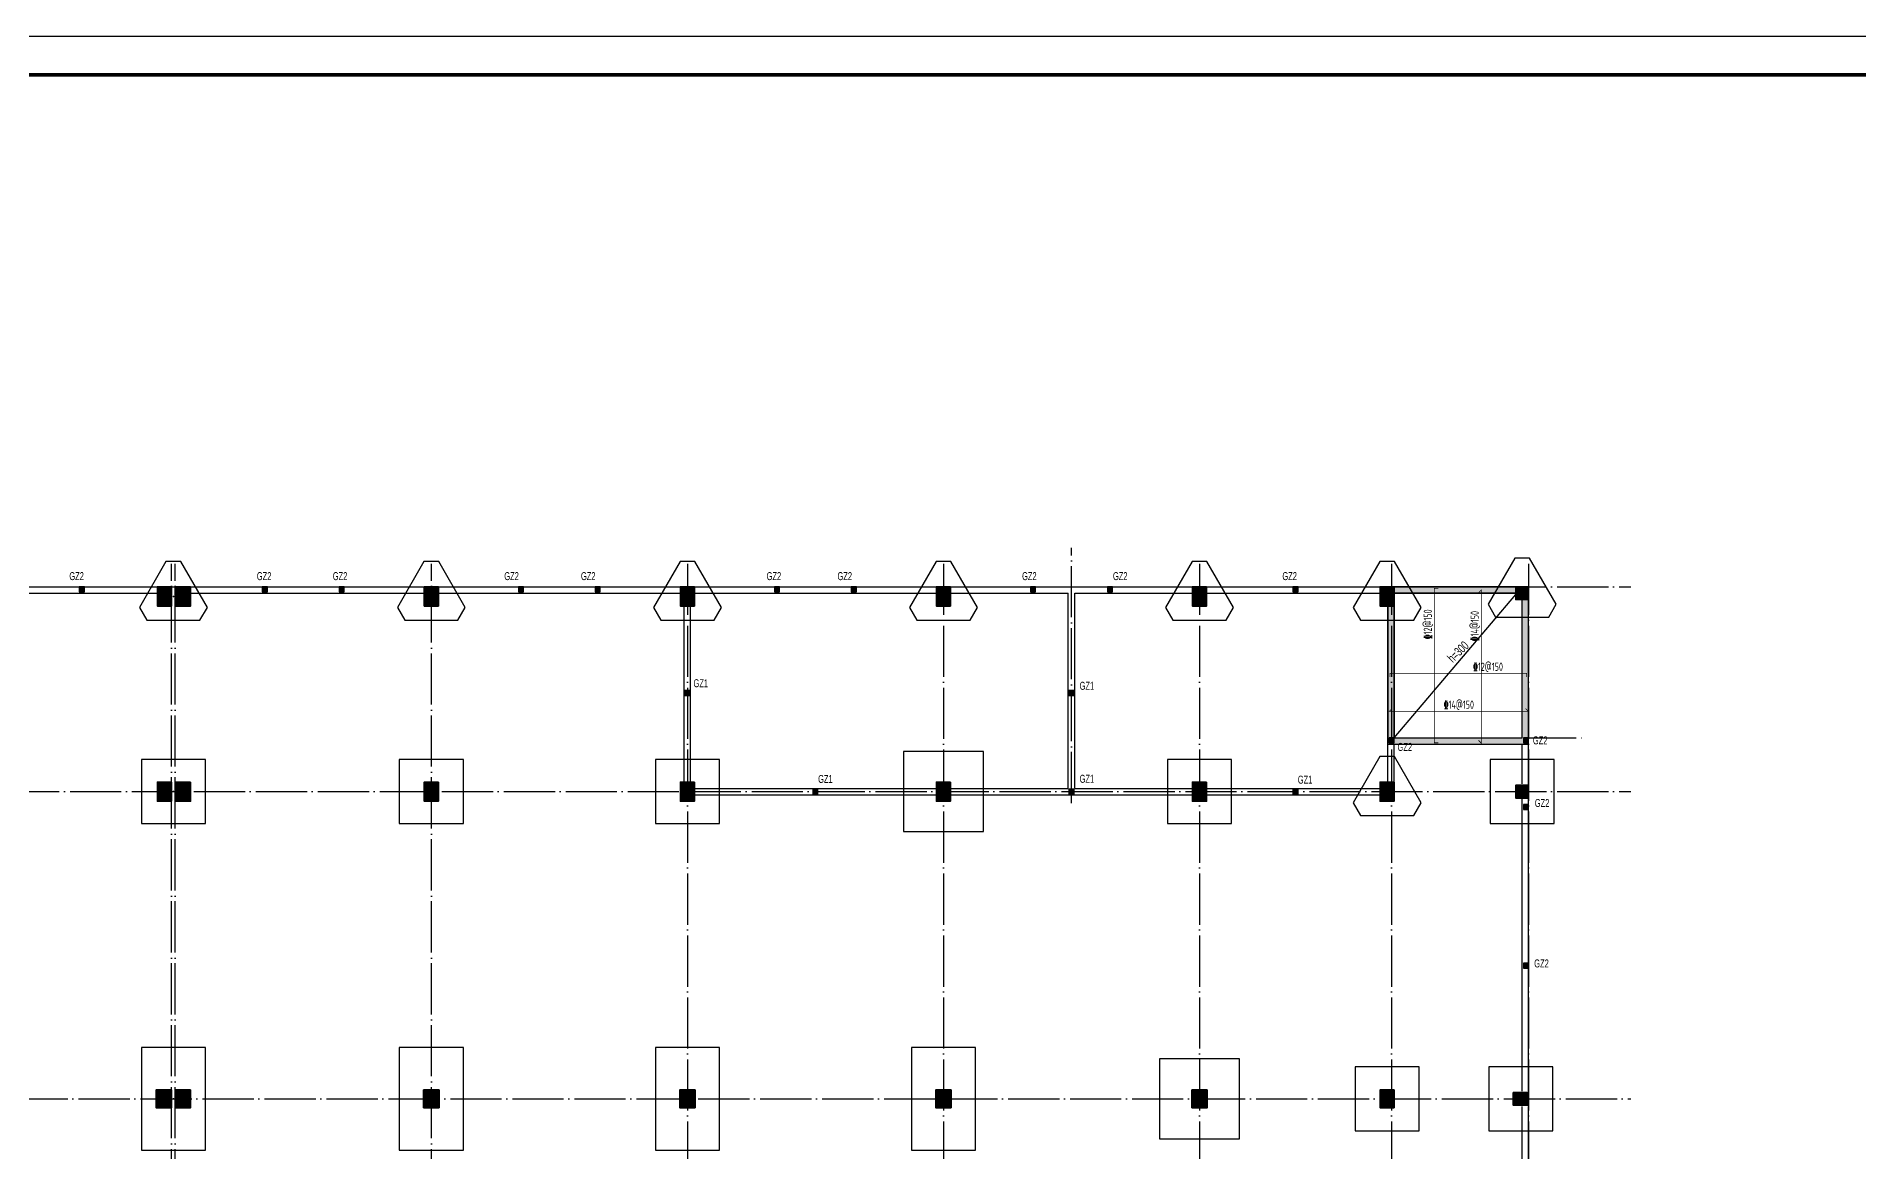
# Model space of a CAD drawing. Extents: x -695511 to 885008, y -751583 to -95266.
# Drawn here: x -364057 to -292898, y -383545 to -339986 of the extents above; entities that cross this region are included whole.
import ezdxf
from ezdxf.enums import TextEntityAlignment as Align

# ---------------------------------------------------------------- set-up
doc = ezdxf.new("R2010")
doc.units = 0
doc.header["$LTSCALE"] = 1000
doc.header["$MEASUREMENT"] = 0
doc.linetypes.add('DOTE', pattern=[2.42, 2, -0.2, 0.02, -0.2])
doc.linetypes.add('线型3', pattern=[750, 500, -250])
for name, color, linetype in [('3T_GLASS', 5, 'Continuous'), ('3T_WOOD', 21, 'Continuous'), ('BASE', 2, 'Continuous'), ('DOTE', 1, 'Continuous'), ('FSK_FREIN', 2, 'Continuous'), ('FSK_FTEXT', 4, 'Continuous'), ('FSK_ZREIN', 1, 'Continuous'), ('FSK_ZTEXT', 3, 'Continuous'), ('GZ', 211, 'Continuous'), ('PUB_TITLE', 4, 'Continuous'), ('SEDOTE', 40, 'DOTE'), ('TEXT', 7, 'Continuous'), ('填充', 8, 'Continuous')]:
    doc.layers.add(name, color=color, linetype=linetype)
for name, color, linetype, lineweight in [('BEAM', 4, 'Continuous', 25), ('BEAM-DASH', 4, '线型3', 25), ('砼柱', 2, 'Continuous', 35)]:
    doc.layers.add(name, color=color, linetype=linetype, lineweight=lineweight)
doc.styles.add('BW_Rein', font='Tssdeng.shx', dxfattribs={"width": 0.7, "bigfont": 'hztxt.shx'})
doc.styles.add('GS_Rein', font='GS_TXT.shx', dxfattribs={"width": 0.7, "bigfont": 'GS_HZTXT.shx'})
doc.styles.add('样式 1', font='GS_TXT.shx', dxfattribs={"width": 0.7, "height": 375, "bigfont": 'yjkchn.shx'})

# ---------------------------------------------------------------- blocks, each defined once
blk = doc.blocks.new('zw')
at = {"layer": 'DOTE', "linetype": 'DOTE'}
for p, q in [((-130373, -1049032), (-130373, -1007232)), ((-130223, -1049032), (-130223, -1007232)), ((-120223, -1049032), (-120223, -1007232)), ((-110223, -1007232), (-110223, -1049032)), ((-100223, -1007232), (-100223, -1049032)), ((-90223, -1007232), (-90223, -1049032)), ((-82723, -1007232), (-82723, -1049032)), ((-77373, -1007232), (-77373, -1049032)), ((-187573, -1008132), (-73373, -1008132)), ((-187573, -1016132), (-73373, -1016132)), ((-172717, -1028132), (-73373, -1028132))]:
    blk.add_line(p, q, dxfattribs=at)
blk = doc.blocks.new('1fmb')
at = {"layer": '3T_WOOD'}
h = blk.add_hatch(dxfattribs=at)
h.set_pattern_fill('钢筋混凝土', color=256, scale=100)
h.set_pattern_definition([(45, (0, 0), (-176.776695, 176.776695), []), (50, (0, 0), (717.2602, -62.75213), [75, -825]), (355, (0, 0), (-138.75133, 752.19213), [60, -660]), (100.4514, (59.8, -5.2), (578.5094, 689.43954), [63.7402, -701.1421]), (46.1842, (0, 200), (1067.24105, -165.519), [112.5, -1237.5]), (96.6356, (88.9, 186.2), (934.6627, 974.1179), [95.6103, -1051.713]), (351.1842, (0, 200), (934.662, 974.1186), [90, -990]), (21, (100, 150), (596.90705, -402.6189), [75, -825]), (326, (100, 150), (243.3153, 725.15005), [60, -660]), (71.4514, (149.74, 116.45), (840.2226, 322.5305), [63.7402, -701.1421]), (37.5, (0, 0), (12.159855, 332.89385), [0, -652, 0, -670, 0, -662.5]), (7.5, (0, 0), (263.06954, 394.41171), [0, -382, 0, -637, 0, -252.5]), (327.5, (-223, 0), (533.82244, -22.55487), [0, -250, 0, -780, 0, -1035]), (317.5, (-323, 0), (583.18617, 100.10498), [0, -325, 0, -518, 0, -735])])
h.paths.add_polyline_path([(-166623, -771847), (-166623, -767894), (-170523, -767894), (-170523, -771847)])
h.paths.add_polyline_path([(-172773, -797244), (-175623, -797244), (-175623, -800094), (-172773, -800094)])
h.paths.add_polyline_path([(-77373, -767894), (-82873, -767894), (-82873, -774044), (-77373, -774044)])
h.paths.add_polyline_path([(-170273, -771597), (-170273, -768144), (-166873, -768144), (-166873, -771597)], flags=16)
h.paths.add_polyline_path([(-173023, -797494), (-173023, -799794), (-175373, -799794), (-175373, -797494)], flags=16)
h.paths.add_polyline_path([(-77623, -768144), (-77623, -773794), (-82623, -773794), (-82623, -768144)], flags=16)
for points in [[(-77373, -767894), (-82873, -767894), (-82873, -774044), (-77373, -774044)], [(-77623, -768144), (-82623, -768144), (-82623, -773794), (-77623, -773794)]]:
    blk.add_lwpolyline(points, close=True, dxfattribs=at)
at = {"layer": 'BEAM'}
for p, q in [((-140123, -767894), (-130873, -767894)), ((-140123, -768144), (-130873, -768144)), ((-129723, -767894), (-120473, -767894)), ((-129723, -768144), (-120473, -768144)), ((-119973, -767894), (-110473, -767894)), ((-119973, -768144), (-110473, -768144)), ((-109973, -767894), (-100473, -767894)), ((-109973, -768144), (-100473, -768144)), ((-99973, -767894), (-95223, -767894)), ((-99973, -768144), (-95348, -768144)), ((-95348, -775769), (-95348, -768144)), ((-95223, -767894), (-90473, -767894)), ((-95098, -768144), (-90473, -768144)), ((-95098, -775769), (-95098, -768144)), ((-89973, -767894), (-83123, -767894)), ((-89973, -768144), (-83123, -768144)), ((-82723, -767894), (-77873, -767894)), ((-77373, -773944), (-77373, -768494)), ((-110348, -775544), (-110348, -768594)), ((-110098, -775544), (-110098, -768594)), ((-82873, -773944), (-82873, -768594)), ((-82873, -775544), (-82873, -773944)), ((-82623, -775544), (-82623, -774044)), ((-82623, -774044), (-77623, -774044)), ((-77623, -775594), (-77623, -774044)), ((-77373, -775894), (-77373, -773944)), ((-109973, -775769), (-100473, -775769)), ((-109973, -776019), (-100473, -776019)), ((-99973, -775769), (-95348, -775769)), ((-99973, -776019), (-95223, -776019)), ((-95223, -776019), (-90473, -776019)), ((-95098, -775769), (-90473, -775769)), ((-89973, -775769), (-83073, -775769)), ((-89973, -776019), (-83073, -776019)), ((-77623, -787594), (-77623, -776194)), ((-77373, -787594), (-77373, -776194)), ((-77623, -799694), (-77623, -788194)), ((-77373, -799694), (-77373, -788194))]:
    blk.add_line(p, q, dxfattribs=at)
at = {"layer": 'BEAM-DASH'}
for p, q in [((-82623, -773794), (-82623, -768169)), ((-82598, -768144), (-77873, -768144)), ((-77623, -773794), (-77623, -768494)), ((-82623, -773794), (-77623, -773794))]:
    blk.add_line(p, q, dxfattribs=at)
blk = doc.blocks.new('1fcol')
at = {"layer": '填充'}
h = blk.add_hatch(color=256, dxfattribs=at)
h.dxf.hatch_style = 1
h.paths.add_polyline_path([(-159543, -863263), (-160093, -863263), (-160093, -864013), (-159543, -864013)])
h = blk.add_hatch(color=256, dxfattribs=at)
h.dxf.hatch_style = 1
h.paths.add_polyline_path([(-158793, -863263), (-159393, -863263), (-159393, -864013), (-158793, -864013)])
h = blk.add_hatch(color=256, dxfattribs=at)
h.dxf.hatch_style = 1
h.paths.add_polyline_path([(-149118, -863263), (-149668, -863263), (-149668, -864013), (-149118, -864013)])
h = blk.add_hatch(color=256, dxfattribs=at)
h.dxf.hatch_style = 1
h.paths.add_polyline_path([(-139118, -863263), (-139668, -863263), (-139668, -864013), (-139118, -864013)])
h = blk.add_hatch(color=256, dxfattribs=at)
h.dxf.hatch_style = 1
h.paths.add_polyline_path([(-129118, -863263), (-129668, -863263), (-129668, -864013), (-129118, -864013)])
h = blk.add_hatch(color=256, dxfattribs=at)
h.dxf.hatch_style = 1
h.paths.add_polyline_path([(-119118, -863263), (-119668, -863263), (-119668, -864013), (-119118, -864013)])
h = blk.add_hatch(color=256, dxfattribs=at)
h.dxf.hatch_style = 1
h.paths.add_polyline_path([(-111793, -863263), (-112343, -863263), (-112343, -864013), (-111793, -864013)])
h = blk.add_hatch(color=256, dxfattribs=at)
h.dxf.hatch_style = 1
h.paths.add_polyline_path([(-106543, -863263), (-107043, -863263), (-107043, -863763), (-106543, -863763)])
h = blk.add_hatch(color=256, dxfattribs=at)
h.dxf.hatch_style = 1
h.paths.add_polyline_path([(-159543, -870888), (-160093, -870888), (-160093, -871638), (-159543, -871638)])
h = blk.add_hatch(color=256, dxfattribs=at)
h.dxf.hatch_style = 1
h.paths.add_polyline_path([(-158793, -870888), (-159393, -870888), (-159393, -871638), (-158793, -871638)])
h = blk.add_hatch(color=256, dxfattribs=at)
h.dxf.hatch_style = 1
h.paths.add_polyline_path([(-149118, -870888), (-149668, -870888), (-149668, -871638), (-149118, -871638)])
h = blk.add_hatch(color=256, dxfattribs=at)
h.dxf.hatch_style = 1
h.paths.add_polyline_path([(-139118, -870888), (-139668, -870888), (-139668, -871638), (-139118, -871638)])
h = blk.add_hatch(color=256, dxfattribs=at)
h.dxf.hatch_style = 1
h.paths.add_polyline_path([(-129118, -870888), (-129668, -870888), (-129668, -871638), (-129118, -871638)])
h = blk.add_hatch(color=256, dxfattribs=at)
h.dxf.hatch_style = 1
h.paths.add_polyline_path([(-119118, -870888), (-119668, -870888), (-119668, -871638), (-119118, -871638)])
h = blk.add_hatch(color=256, dxfattribs=at)
h.dxf.hatch_style = 1
h.paths.add_polyline_path([(-111793, -870888), (-112343, -870888), (-112343, -871638), (-111793, -871638)])
h = blk.add_hatch(color=256, dxfattribs=at)
h.dxf.hatch_style = 1
h.paths.add_polyline_path([(-106543, -871013), (-107043, -871013), (-107043, -871513), (-106543, -871513)])
h = blk.add_hatch(color=256, dxfattribs=at)
h.dxf.hatch_style = 1
h.paths.add_polyline_path([(-159543, -882913), (-160143, -882913), (-160143, -883613), (-159543, -883613)])
h = blk.add_hatch(color=256, dxfattribs=at)
h.dxf.hatch_style = 1
h.paths.add_polyline_path([(-158793, -882913), (-159393, -882913), (-159393, -883613), (-158793, -883613)])
h = blk.add_hatch(color=256, dxfattribs=at)
h.dxf.hatch_style = 1
h.paths.add_polyline_path([(-149093, -882913), (-149693, -882913), (-149693, -883613), (-149093, -883613)])
h = blk.add_hatch(color=256, dxfattribs=at)
h.dxf.hatch_style = 1
h.paths.add_polyline_path([(-139093, -882913), (-139693, -882913), (-139693, -883613), (-139093, -883613)])
h = blk.add_hatch(color=256, dxfattribs=at)
h.dxf.hatch_style = 1
h.paths.add_polyline_path([(-129093, -882913), (-129693, -882913), (-129693, -883613), (-129093, -883613)])
h = blk.add_hatch(color=256, dxfattribs=at)
h.dxf.hatch_style = 1
h.paths.add_polyline_path([(-119093, -882913), (-119693, -882913), (-119693, -883613), (-119093, -883613)])
h = blk.add_hatch(color=256, dxfattribs=at)
h.dxf.hatch_style = 1
h.paths.add_polyline_path([(-111793, -882913), (-112343, -882913), (-112343, -883613), (-111793, -883613)])
h = blk.add_hatch(color=256, dxfattribs=at)
h.dxf.hatch_style = 1
h.paths.add_polyline_path([(-107143, -883013), (-107143, -883513), (-106543, -883513), (-106543, -883013)])
at = {"layer": '砼柱', "lineweight": 35}
for points in [[(-159543, -863263), (-160093, -863263), (-160093, -864013), (-159543, -864013)], [(-158793, -863263), (-159393, -863263), (-159393, -864013), (-158793, -864013)], [(-149118, -863263), (-149668, -863263), (-149668, -864013), (-149118, -864013)], [(-139118, -863263), (-139668, -863263), (-139668, -864013), (-139118, -864013)], [(-129118, -863263), (-129668, -863263), (-129668, -864013), (-129118, -864013)], [(-119118, -863263), (-119668, -863263), (-119668, -864013), (-119118, -864013)], [(-111793, -863263), (-112343, -863263), (-112343, -864013), (-111793, -864013)], [(-106543, -863263), (-107043, -863263), (-107043, -863763), (-106543, -863763)], [(-159543, -870888), (-160093, -870888), (-160093, -871638), (-159543, -871638)], [(-158793, -870888), (-159393, -870888), (-159393, -871638), (-158793, -871638)], [(-149118, -870888), (-149668, -870888), (-149668, -871638), (-149118, -871638)], [(-139118, -870888), (-139668, -870888), (-139668, -871638), (-139118, -871638)], [(-129118, -870888), (-129668, -870888), (-129668, -871638), (-129118, -871638)], [(-119118, -870888), (-119668, -870888), (-119668, -871638), (-119118, -871638)], [(-111793, -870888), (-112343, -870888), (-112343, -871638), (-111793, -871638)], [(-106543, -871013), (-107043, -871013), (-107043, -871513), (-106543, -871513)], [(-159543, -882913), (-160143, -882913), (-160143, -883613), (-159543, -883613)], [(-158793, -882913), (-159393, -882913), (-159393, -883613), (-158793, -883613)], [(-149093, -882913), (-149693, -882913), (-149693, -883613), (-149093, -883613)], [(-139093, -882913), (-139693, -882913), (-139693, -883613), (-139093, -883613)], [(-129093, -882913), (-129693, -882913), (-129693, -883613), (-129093, -883613)], [(-119093, -882913), (-119693, -882913), (-119693, -883613), (-119093, -883613)], [(-111793, -882913), (-112343, -882913), (-112343, -883613), (-111793, -883613)], [(-107143, -883013), (-107143, -883513), (-106543, -883513), (-106543, -883013)]]:
    blk.add_lwpolyline(points, close=True, dxfattribs=at)
blk = doc.blocks.new('1fgzz')
at = {"layer": 'GZ'}
h = blk.add_hatch(color=256, dxfattribs=at)
h.dxf.hatch_style = 1
h.paths.add_polyline_path([(-132682, -629901), (-132682, -629701), (-132882, -629701), (-132882, -629901)])
h = blk.add_hatch(color=256, dxfattribs=at)
h.dxf.hatch_style = 1
h.paths.add_polyline_path([(-125532, -629901), (-125532, -629701), (-125732, -629701), (-125732, -629901)])
h = blk.add_hatch(color=256, dxfattribs=at)
h.dxf.hatch_style = 1
h.paths.add_polyline_path([(-122532, -629901), (-122532, -629701), (-122732, -629701), (-122732, -629901)])
h = blk.add_hatch(color=256, dxfattribs=at)
h.dxf.hatch_style = 1
h.paths.add_polyline_path([(-115532, -629901), (-115532, -629701), (-115732, -629701), (-115732, -629901)])
h = blk.add_hatch(color=256, dxfattribs=at)
h.dxf.hatch_style = 1
h.paths.add_polyline_path([(-112532, -629901), (-112532, -629701), (-112732, -629701), (-112732, -629901)])
h = blk.add_hatch(color=256, dxfattribs=at)
h.dxf.hatch_style = 1
h.paths.add_polyline_path([(-105532, -629901), (-105532, -629701), (-105732, -629701), (-105732, -629901)])
h = blk.add_hatch(color=256, dxfattribs=at)
h.dxf.hatch_style = 1
h.paths.add_polyline_path([(-102532, -629901), (-102532, -629701), (-102732, -629701), (-102732, -629901)])
h = blk.add_hatch(color=256, dxfattribs=at)
h.dxf.hatch_style = 1
h.paths.add_polyline_path([(-95532, -629901), (-95532, -629701), (-95732, -629701), (-95732, -629901)])
h = blk.add_hatch(color=256, dxfattribs=at)
h.dxf.hatch_style = 1
h.paths.add_polyline_path([(-92532, -629901), (-92532, -629701), (-92732, -629701), (-92732, -629901)])
h = blk.add_hatch(color=256, dxfattribs=at)
h.dxf.hatch_style = 1
h.paths.add_polyline_path([(-85282, -629901), (-85282, -629701), (-85482, -629701), (-85482, -629901)])
h = blk.add_hatch(color=256, dxfattribs=at)
h.dxf.hatch_style = 1
h.paths.add_polyline_path([(-109032, -633951), (-109032, -633751), (-109232, -633751), (-109232, -633951)])
h = blk.add_hatch(color=256, dxfattribs=at)
h.dxf.hatch_style = 1
h.paths.add_polyline_path([(-94032, -633951), (-94032, -633751), (-94232, -633751), (-94232, -633951)])
h = blk.add_hatch(color=256, dxfattribs=at)
h.dxf.hatch_style = 1
h.paths.add_polyline_path([(-81532, -635801), (-81532, -635601), (-81732, -635601), (-81732, -635801)])
h = blk.add_hatch(color=256, dxfattribs=at)
h.dxf.hatch_style = 1
h.paths.add_polyline_path([(-76282, -635801), (-76282, -635601), (-76482, -635601), (-76482, -635801)])
h = blk.add_hatch(color=256, dxfattribs=at)
h.dxf.hatch_style = 1
h.paths.add_polyline_path([(-104032, -637801), (-104032, -637601), (-104232, -637601), (-104232, -637801)])
h = blk.add_hatch(color=256, dxfattribs=at)
h.dxf.hatch_style = 1
h.paths.add_polyline_path([(-94032, -637801), (-94032, -637601), (-94232, -637601), (-94232, -637801)])
h = blk.add_hatch(color=256, dxfattribs=at)
h.dxf.hatch_style = 1
h.paths.add_polyline_path([(-85282, -637801), (-85282, -637601), (-85482, -637601), (-85482, -637801)])
h = blk.add_hatch(color=256, dxfattribs=at)
h.dxf.hatch_style = 1
h.paths.add_polyline_path([(-76282, -638401), (-76282, -638201), (-76482, -638201), (-76482, -638401)])
h = blk.add_hatch(color=256, dxfattribs=at)
h.dxf.hatch_style = 1
h.paths.add_polyline_path([(-76282, -644601), (-76282, -644401), (-76482, -644401), (-76482, -644601)])
for points in [[(-132682, -629901), (-132682, -629701), (-132882, -629701), (-132882, -629901), (-132682, -629901)], [(-125532, -629901), (-125532, -629701), (-125732, -629701), (-125732, -629901), (-125532, -629901)], [(-122532, -629901), (-122532, -629701), (-122732, -629701), (-122732, -629901), (-122532, -629901)], [(-115532, -629901), (-115532, -629701), (-115732, -629701), (-115732, -629901), (-115532, -629901)], [(-112532, -629901), (-112532, -629701), (-112732, -629701), (-112732, -629901), (-112532, -629901)], [(-105532, -629901), (-105532, -629701), (-105732, -629701), (-105732, -629901), (-105532, -629901)], [(-102532, -629901), (-102532, -629701), (-102732, -629701), (-102732, -629901), (-102532, -629901)], [(-95532, -629901), (-95532, -629701), (-95732, -629701), (-95732, -629901), (-95532, -629901)], [(-92532, -629901), (-92532, -629701), (-92732, -629701), (-92732, -629901), (-92532, -629901)], [(-85282, -629901), (-85282, -629701), (-85482, -629701), (-85482, -629901), (-85282, -629901)], [(-109032, -633951), (-109032, -633751), (-109232, -633751), (-109232, -633951), (-109032, -633951)], [(-94032, -633951), (-94032, -633751), (-94232, -633751), (-94232, -633951), (-94032, -633951)], [(-81532, -635801), (-81532, -635601), (-81732, -635601), (-81732, -635801), (-81532, -635801)], [(-76282, -635801), (-76282, -635601), (-76482, -635601), (-76482, -635801), (-76282, -635801)], [(-104032, -637801), (-104032, -637601), (-104232, -637601), (-104232, -637801), (-104032, -637801)], [(-94032, -637801), (-94032, -637601), (-94232, -637601), (-94232, -637801), (-94032, -637801)], [(-85282, -637801), (-85282, -637601), (-85482, -637601), (-85482, -637801), (-85282, -637801)], [(-76282, -638401), (-76282, -638201), (-76482, -638201), (-76482, -638401), (-76282, -638401)], [(-76282, -644601), (-76282, -644401), (-76482, -644401), (-76482, -644601), (-76282, -644601)]]:
    blk.add_lwpolyline(points, dxfattribs=at)
blk = doc.blocks.new('ct1')
at = {"layer": 'BASE', "color": 9}
for points in [[(-483714, -664832), (-484752, -666631), (-484464, -667131), (-482386, -667131), (-482098, -666631), (-483136, -664832)], [(-473639, -664832), (-474677, -666631), (-474389, -667131), (-472311, -667131), (-472023, -666631), (-473061, -664832)], [(-463639, -664832), (-464677, -666631), (-464389, -667131), (-462311, -667131), (-462023, -666631), (-463061, -664832)], [(-453639, -664832), (-454677, -666631), (-454389, -667131), (-452311, -667131), (-452023, -666631), (-453061, -664832)], [(-443639, -664832), (-444677, -666631), (-444389, -667131), (-442311, -667131), (-442023, -666631), (-443061, -664832)], [(-436314, -664832), (-437352, -666631), (-437064, -667131), (-434986, -667131), (-434698, -666631), (-435736, -664832)], [(-431039, -664707), (-432077, -666506), (-431789, -667006), (-429711, -667006), (-429423, -666506), (-430461, -664707)], [(-454911, -675384), (-451789, -675384), (-451789, -672262), (-454911, -672262)], [(-482175, -675073), (-482175, -672573), (-484675, -672573), (-484675, -675073)], [(-472100, -675073), (-472100, -672573), (-474600, -672573), (-474600, -675073)], [(-462100, -675073), (-462100, -672573), (-464600, -672573), (-464600, -675073)], [(-442100, -675073), (-442100, -672573), (-444600, -672573), (-444600, -675073)], [(-436314, -672457), (-437352, -674256), (-437064, -674756), (-434986, -674756), (-434698, -674256), (-435736, -672457)], [(-429500, -675073), (-429500, -672573), (-432000, -672573), (-432000, -675073)], [(-484675, -687823), (-482175, -687823), (-482175, -683823), (-484675, -683823)], [(-474600, -687823), (-472100, -687823), (-472100, -683823), (-474600, -683823)], [(-464600, -687823), (-462100, -687823), (-462100, -683823), (-464600, -683823)], [(-454600, -687823), (-452100, -687823), (-452100, -683823), (-454600, -683823)], [(-444911, -687384), (-441789, -687384), (-441789, -684262), (-444911, -684262)], [(-434775, -687073), (-434775, -684573), (-437275, -684573), (-437275, -687073)], [(-429550, -687073), (-429550, -684573), (-432050, -684573), (-432050, -687073)]]:
    blk.add_lwpolyline(points, close=True, dxfattribs=at)
for p in [(-483425, -666198), (-473350, -666198), (-463350, -666198), (-453350, -666198), (-443350, -666198), (-436025, -666198), (-430750, -666073), (-483425, -673823), (-473350, -673823), (-463350, -673823), (-453350, -673823), (-443350, -673823), (-436025, -673823), (-430750, -673823), (-483425, -685823), (-483425, -685823), (-473350, -685823), (-473350, -685823), (-463350, -685823), (-463350, -685823), (-453350, -685823), (-453350, -685823), (-443350, -685823), (-436025, -685823), (-430800, -685823)]:
    blk.add_point(p, dxfattribs=at)

msp = doc.modelspace()

# ---------------------------------------------------------------- linework, layer by layer
at = {"layer": 'FSK_FREIN', "const_width": 30}
for points in [[(-309314.2, -367577.7), (-309464.2, -367577.7), (-309464.2, -361544.8), (-309314.2, -361544.8)], [(-311198.6, -365013.4), (-311198.6, -364863.4), (-305862.6, -364863.4), (-305862.6, -365013.4)]]:
    msp.add_lwpolyline(points, dxfattribs=at)
at = {"layer": 'FSK_ZREIN', "const_width": 30}
for points in [[(-307737.6, -367485.1), (-307631.6, -367591.2), (-307631.6, -361609.8), (-307737.6, -361715.9)], [(-311113, -366238.6), (-311219.1, -366344.6), (-305796.1, -366344.6), (-305902.2, -366238.6)]]:
    msp.add_lwpolyline(points, dxfattribs=at)
at = {"layer": 'PUB_TITLE'}
msp.add_lwpolyline([(-433242.5, -429086), (-275592.5, -429086), (-275592.5, -339986), (-433242.5, -339986)], close=True, dxfattribs=at)
at = {"layer": 'PUB_TITLE', "const_width": 150}
msp.add_lwpolyline([(-429492.5, -427586), (-277092.5, -427586), (-277092.5, -341486), (-429492.5, -341486)], close=True, dxfattribs=at)
at = {"layer": 'SEDOTE', "linetype": 'DOTE'}
for points in [[(-323634.8, -369936.4), (-323634.8, -359962.5)], [(-310763.1, -367384.8), (-303559.7, -367384.8)]]:
    msp.add_lwpolyline(points, dxfattribs=at)
at = {"layer": 'TEXT'}
msp.add_line((-311034.8, -367384.8), (-306284.8, -361784.8), dxfattribs=at)

# ---------------------------------------------------------------- block references
for name, p in [('zw', (-228411.9, 646646.7)), ('1fcol', (-199242.1, 501778))]:
    msp.add_blockref(name, p)
at = {"layer": '3T_GLASS'}
msp.add_blockref('1fmb', (-228411.9, 406408.7), dxfattribs=at)
at = {"layer": 'GZ'}
for name, p in [('ct1', (124715.3, 304338.2)), ('1fgzz', (-229503.2, 268215.8))]:
    msp.add_blockref(name, p, dxfattribs=at)

# ---------------------------------------------------------------- texts
at = {"layer": 'FSK_FTEXT', "style": 'BW_Rein', "width": 0.7}
msp.add_text('%%13212@150', height=320, rotation=90, dxfattribs=at).set_placement((-309560.2, -362952), align=Align.CENTER)
msp.add_text('%%13212@150', height=320, dxfattribs=at).set_placement((-307369.6, -364767.4), align=Align.CENTER)
at = {"layer": 'FSK_ZTEXT', "style": 'BW_Rein', "width": 0.7}
msp.add_text('%%13214@150', height=320, rotation=90, dxfattribs=at).set_placement((-307727.6, -363612.8))
at = {"layer": 'FSK_ZTEXT', "color": 30, "style": 'BW_Rein', "width": 0.7}
msp.add_text('%%13214@150', height=320, dxfattribs=at).set_placement((-309101.5, -366248.6))
at = {"layer": 'GZ', "style": '样式 1', "width": 0.7}
for s, p in [('GZ2', (-362772.1, -361317.1)), ('GZ2', (-355449.6, -361317.1)), ('GZ2', (-352484.1, -361317.1)), ('GZ2', (-345786.1, -361317.1)), ('GZ2', (-342792.1, -361317.1)), ('GZ2', (-335541.1, -361317.1)), ('GZ2', (-332774.1, -361317.1)), ('GZ2', (-325565.1, -361317.1)), ('GZ2', (-322016.1, -361317.1)), ('GZ2', (-315399.6, -361317.1)), ('GZ1', (-338396.1, -365500.6)), ('GZ1', (-323319.6, -365600.6)), ('GZ2', (-310901.7, -367988.6)), ('GZ2', (-305615.7, -367733.1)), ('GZ1', (-333530.1, -369240.1)), ('GZ1', (-323318.6, -369232.6)), ('GZ1', (-314797.1, -369268.1)), ('GZ2', (-305541.2, -370179.6)), ('GZ2', (-305564.2, -376446.1))]:
    msp.add_text(s, height=312.5, dxfattribs=at).set_placement(p, align=Align.BOTTOM_LEFT)
at = {"layer": 'TEXT', "style": 'GS_Rein', "width": 0.7}
msp.add_text('h=300', height=350, rotation=44.38394, dxfattribs=at).set_placement((-308744.5, -364468.3))

doc.saveas('drawing.dxf')
